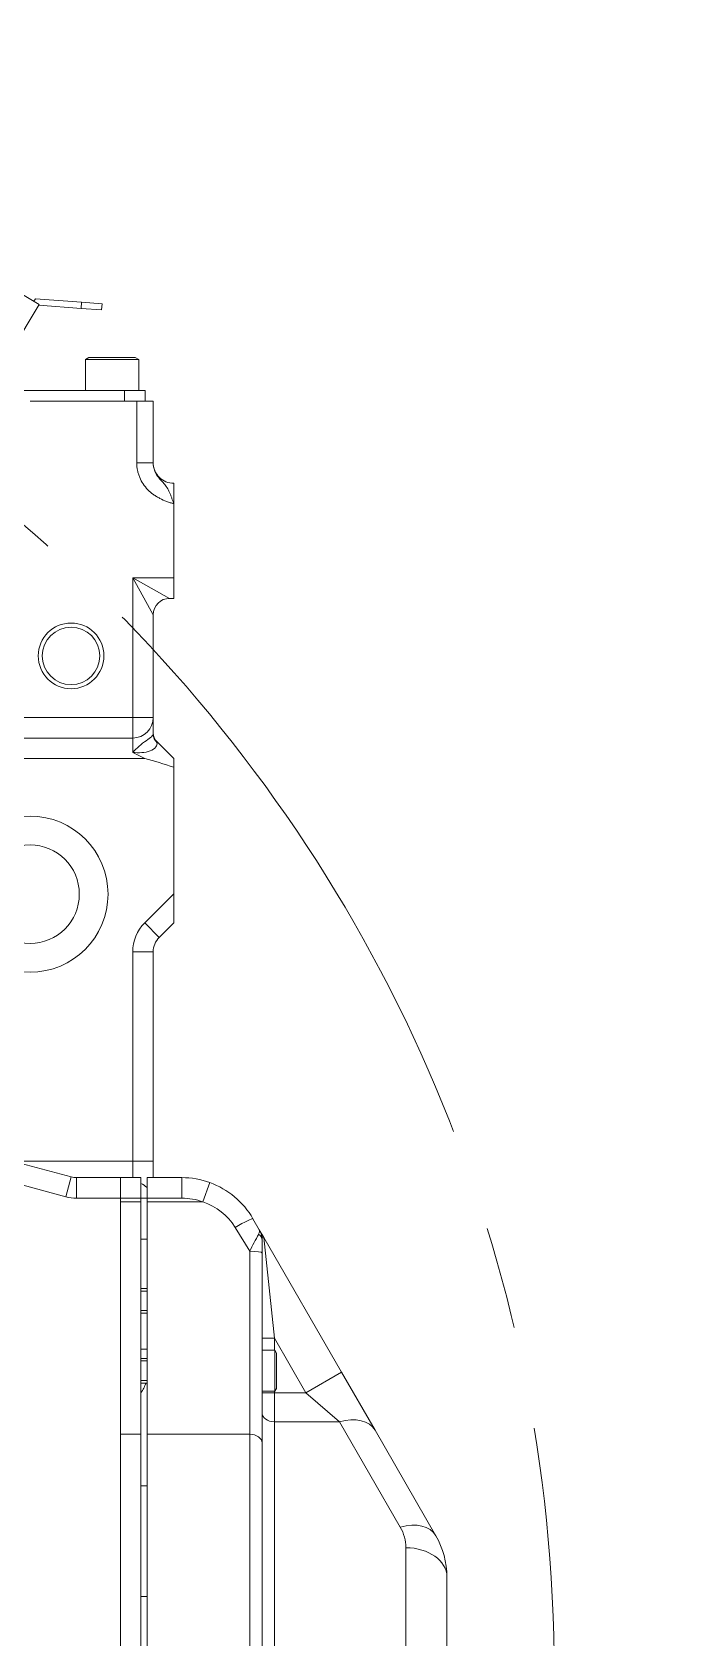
# Model space of a CAD drawing. Header units: millimetres. Extents: x 10462777 to 22643323, y 453826 to 1389191.
# Drawn here: x 11269373.4 to 11269532.4, y 586319 to 586709.9 of the extents above; entities that cross this region are included whole.
import ezdxf

# ---------------------------------------------------------------- set-up
doc = ezdxf.new("R2010")
doc.units = ezdxf.units.MM
doc.header["$LTSCALE"] = 200
doc.header["$MEASUREMENT"] = 0
doc.linetypes.add('CENTER2', pattern=[1.125, 0.75, -0.125, 0.125, -0.125])
doc.layers.add('DV1_DEFAULT', color=7, linetype='CONTINUOUS')
doc.layers.add('LAYOUT', color=8, linetype='CONTINUOUS', lineweight=25)

# ---------------------------------------------------------------- blocks, each defined once
blk = doc.blocks.new('r710ic')
at = {"layer": 'DV1_DEFAULT', "color": 7, "linetype": 'Continuous', "lineweight": 0}
for p, q in [((271981.87, 104556.64), (272007.53, 104571.45)), ((272017.53, 104574.13), (272076.72, 104574.13)), ((272069.65, 104564.13), (272010.45, 104564.13)), ((272005.45, 104562.79), (271979.8, 104547.98)), ((271967.73, 104548.47), (271981.87, 104556.64)), ((271934.92, 104529.53), (271967.73, 104548.47)), ((271967.73, 104548.47), (271972.73, 104539.81)), ((271979.8, 104547.98), (271972.73, 104539.81)), ((271979.8, 104547.98), (271979.8, 104532.13)), ((271972.73, 104539.81), (271959.42, 104532.13)), ((271972.73, 104532.13), (271972.73, 104539.81)), ((271963.06, 104532.63), (271962.37, 104532.23)), ((271963.06, 104532.63), (271971.68, 104532.63)), ((271972.37, 104532.23), (271971.68, 104532.63)), ((271930.37, 104526.9), (271933.06, 104528.46)), ((271933.06, 104528.46), (271934.92, 104529.53)), ((271934.92, 104529.53), (271959.42, 104532.13)), ((271935.56, 104529.13), (271938.73, 104529.13)), ((271938.73, 104529.13), (271984.97, 104529.13)), ((271959.42, 104532.13), (271962.37, 104532.13)), ((271959.42, 104532.13), (271959.42, 104529.13)), ((271972.37, 104532.23), (271962.37, 104532.23)), ((271962.37, 104532.23), (271962.37, 104529.13)), ((271972.37, 104529.13), (271972.37, 104532.23)), ((271972.37, 104532.13), (271972.73, 104532.13)), ((271972.73, 104532.13), (271979.8, 104532.13)), ((271972.73, 104532.13), (271972.73, 104529.13)), ((271979.8, 104532.13), (272058.38, 104532.13)), ((271984.97, 104529.13), (272069.57, 104529.13)), ((271938.28, 104526.13), (271932.48, 104522.57)), ((271982.85, 104526.13), (271938.28, 104526.13)), ((272067.45, 104526.13), (271982.85, 104526.13)), ((271982.85, 104526.13), (271982.85, 104501.13)), ((271926.28, 104514.73), (271921.58, 104516.44)), ((271926.28, 104501.13), (271926.28, 104514.73)), ((271925.37, 104509.58), (271920.37, 104509.58)), ((271920.37, 104501.13), (271920.37, 104509.58)), ((271925.37, 104509.58), (271925.37, 104501.13)), ((271751.37, 104507.63), (271756.37, 104507.63)), ((271756.37, 104507.63), (271774.37, 104507.63)), ((271774.37, 104497.63), (271774.37, 104507.63)), ((271774.37, 104507.63), (271779.37, 104507.63)), ((271774.37, 104497.63), (271779.37, 104506.63)), ((271779.37, 104507.63), (271779.37, 104506.63)), ((271814.25, 104503.51), (271818.37, 104507.63)), ((271818.37, 104507.63), (271820.49, 104507.63)), ((271851.3, 104507.63), (271820.49, 104507.63)), ((271858.37, 104500.56), (271851.3, 104507.63)), ((271851.3, 104507.63), (271858.37, 104507.63)), ((271858.37, 104507.63), (271861.9, 104504.09)), ((271731.37, 104502.63), (271746.42, 104502.63)), ((271731.37, 104498.63), (271731.37, 104502.63)), ((271746.42, 104498.63), (271746.42, 104502.63)), ((271783.37, 104502.63), (271774.37, 104497.63)), ((271783.37, 104502.63), (271808.37, 104502.63)), ((271808.37, 104502.63), (271812.46, 104502.63)), ((271808.37, 104497.63), (271808.37, 104502.63)), ((271861.9, 104504.09), (271858.37, 104500.56)), ((271865.44, 104497.63), (271865.44, 104502.63)), ((271865.44, 104502.63), (271916.37, 104502.63)), ((271916.37, 104497.63), (271916.37, 104502.63)), ((271916.37, 104502.63), (271920.37, 104502.63)), ((271925.37, 104501.13), (271920.37, 104501.13)), ((271925.37, 104501.13), (271925.37, 104499.63)), ((271925.37, 104501.13), (271926.28, 104501.13)), ((271982.85, 104501.13), (271926.28, 104501.13)), ((271935.37, 104499.63), (271935.37, 104501.13)), ((271947.37, 104501.13), (271947.37, 104499.63)), ((271947.98, 104499.63), (271947.98, 104501.13)), ((271952.75, 104499.63), (271952.75, 104501.13)), ((271953.37, 104499.63), (271953.37, 104501.13)), ((271962.15, 104499.63), (271962.15, 104501.13)), ((271964.37, 104501.13), (271964.37, 104499.63)), ((271964.98, 104499.63), (271964.98, 104501.13)), ((271969.75, 104499.63), (271969.75, 104501.13)), ((271970.37, 104499.63), (271970.37, 104501.13)), ((271982.85, 104501.13), (272103.33, 104501.13)), ((271995.37, 104499.63), (271995.37, 104501.13)), ((272022.37, 104499.63), (272022.37, 104501.13)), ((271721.27, 104499.13), (271720.77, 104498.26)), ((271720.77, 104486.99), (271720.77, 104498.26)), ((271721.27, 104499.13), (271721.27, 104486.13)), ((271728.77, 104499.13), (271721.27, 104499.13)), ((271728.77, 104500.63), (271731.37, 104500.63)), ((271728.77, 104495.63), (271728.77, 104500.63)), ((271731.37, 104498.63), (271731.37, 104472.7)), ((271746.42, 104498.63), (271731.37, 104498.63)), ((271808.37, 104497.63), (271774.37, 104497.63)), ((271813.37, 104497.63), (271808.37, 104497.63)), ((271808.37, 104439.63), (271808.37, 104497.63)), ((271816.9, 104497.63), (271813.37, 104497.63)), ((271813.37, 104497.63), (271813.37, 104439.63)), ((271818.37, 104500.56), (271816.9, 104497.63)), ((271818.37, 104500.56), (271818.37, 104439.63)), ((271916.37, 104497.63), (271865.44, 104497.63)), ((271916.37, 104497.63), (271920.37, 104497.63)), ((271916.37, 104468.7), (271916.37, 104497.63)), ((271920.37, 104494.63), (271920.37, 104499.63)), ((271920.37, 104499.63), (271925.37, 104499.63)), ((271925.37, 104499.63), (271925.37, 104494.63)), ((271925.37, 104499.63), (271926.28, 104499.63)), ((271926.28, 104494.63), (271926.28, 104499.63)), ((271926.28, 104499.63), (271982.85, 104499.63)), ((271982.85, 104499.63), (271982.85, 104494.63)), ((272103.33, 104499.63), (271982.85, 104499.63)), ((271728.77, 104469.8), (271728.77, 104495.63)), ((271731.37, 104495.63), (271728.77, 104495.63)), ((271920.37, 104483.95), (271920.37, 104494.63)), ((271920.37, 104494.63), (271925.37, 104494.63)), ((271925.37, 104494.63), (271920.37, 104494.63)), ((271925.37, 104494.63), (271926.28, 104494.63)), ((271925.37, 104494.63), (271925.37, 104483.95)), ((271925.37, 104494.63), (271926.28, 104494.63)), ((271982.85, 104494.63), (271926.28, 104494.63)), ((271982.85, 104494.63), (272103.33, 104494.63)), ((271707.29, 104485.17), (271707.67, 104490.16)), ((271707.67, 104490.16), (271709.16, 104490.04)), ((271709.16, 104490.04), (271708.79, 104485.06)), ((271720.77, 104486.99), (271721.27, 104486.13)), ((271721.27, 104486.13), (271728.77, 104486.13)), ((271706.44, 104473.95), (271707.29, 104485.17)), ((271708.79, 104485.06), (271707.29, 104485.17)), ((271708.79, 104485.06), (271708.01, 104474.76)), ((271916.93, 104470.44), (271920.2, 104482.65)), ((271925.03, 104481.36), (271920.2, 104482.65)), ((271925.37, 104483.95), (271920.37, 104483.95)), ((271925.03, 104481.36), (271921.76, 104469.15)), ((271707.82, 104474.87), (271702.86, 104466.6)), ((271707.05, 104473.58), (271706.44, 104473.95)), ((271707.82, 104474.87), (271718.97, 104468.18))]:
    blk.add_line(p, q, dxfattribs=at)
at = {"layer": 'DV1_DEFAULT', "color": 3, "linetype": 'CENTER2', "lineweight": 0}
blk.add_circle((272041.37, 104232.63), 367.64, dxfattribs=at)
at = {"layer": 'DV1_DEFAULT', "color": 7, "linetype": 'Continuous', "lineweight": 0}
for centre, radius in [((271793.37, 104482.63), 8), ((271793.37, 104482.63), 7), ((271851.37, 104472.63), 19), ((271851.37, 104472.63), 12)]:
    blk.add_circle(centre, radius, dxfattribs=at)
for centre, radius, start, end in [((272017.53, 104554.13), 20, 90, 120), ((272010.45, 104554.13), 10, 90, 120), ((271935.57, 104524.12), 5.01, 90.0379, 119.9621), ((271940.37, 104509.58), 20, 120, 159.9444), ((271975.08, 104601.49), 83.86, 240.7721, 243.9719), ((271940.29, 104510.02), 14.79, 121.9035, 161.4424), ((271940.37, 104509.58), 20, 159.9444, 180), ((271940.37, 104509.58), 15, 159.9444, 180), ((271746.37, 104507.63), 5, 270, 0), ((271783.37, 104506.63), 4, 180, 270), ((271894.78, 104481.44), 78.77, 160.5811, 165.9541), ((271808.37, 104497.63), 5, 0, 90), ((271812.13, 104505.63), 3, 270, 315), ((271865.44, 104507.63), 5, 225, 270), ((271926.37, 104497.63), 5, 135.573, 156.4218), ((271865.44, 104507.63), 10, 225, 270), ((271915.37, 104483.95), 5, 345, 0), ((271915.37, 104483.95), 10, 345, 0)]:
    blk.add_arc(centre, radius, start, end, dxfattribs=at)
for centre, major_axis, ratio, start_param, end_param in [((272012.53, 104562.79), (-5, 8.66), 0.654654, 0, 1.209429), ((272017.53, 104564.13), (0, 10), 0.707107, 0, 1.570796), ((271986.87, 104547.98), (-5, 8.66), 0.654654, 0, 1.209429), ((271935.56, 104526.13), (0, 3), 0.693222, 0, 0.761413), ((271938.73, 104526.13), (0, 3), 0.150008, 0, 1.570796), ((271977.68, 104532.13), (0, 3), 0.707107, 3.141593, 4.712389), ((271984.97, 104526.13), (0, 3), 0.707107, 0, 1.570796), ((271932.87, 104522.57), (2.5, -4.33), 0.067197, 3.141593, 4.673612), ((271812.46, 104505.63), (0, 3), 0.942949, 3.141593, 3.948214), ((271962.15, 104487.63), (-17.68, 0), 0.848528, 4.068888, 4.229196)]:
    blk.add_ellipse(centre, major_axis=major_axis, ratio=ratio, start_param=start_param, end_param=end_param, dxfattribs=at)
blk.add_open_spline([(271934.13, 104528.3), (271933.69, 104528.56), (271933.32, 104528.61), (271933.06, 104528.46)], degree=3, dxfattribs=at)
for points, knots in [([(271934.92, 104529.53), (271934.9, 104529.52), (271934.88, 104529.5), (271934.85, 104529.48), (271934.83, 104529.47), (271934.8, 104529.43), (271934.78, 104529.4), (271934.77, 104529.33), (271934.8, 104529.28), (271934.97, 104529.17), (271935.22, 104529.13), (271935.56, 104529.13)], [0, 0, 0, 0, 0.0625, 0.0625, 0.125, 0.125, 0.25, 0.25, 0.5, 0.5, 1, 1, 1, 1]), ([(271746.42, 104502.63), (271746.93, 104502.63), (271747.43, 104502.7), (271748.15, 104502.92), (271748.39, 104503.01), (271748.85, 104503.22), (271749.07, 104503.34), (271749.7, 104503.72), (271750.09, 104504.03), (271750.79, 104504.64), (271751.11, 104504.95), (271751.76, 104505.51), (271752.09, 104505.77), (271752.8, 104506.22), (271753.18, 104506.42), (271753.81, 104506.7), (271754.03, 104506.79), (271754.48, 104506.97), (271754.71, 104507.06), (271755.17, 104507.22), (271755.4, 104507.3), (271755.76, 104507.43), (271755.88, 104507.47), (271756.12, 104507.55), (271756.25, 104507.59), (271756.37, 104507.63)], [0, 0, 0, 0, 0.125, 0.125, 0.1875, 0.1875, 0.25, 0.25, 0.375, 0.375, 0.5, 0.5, 0.625, 0.625, 0.75, 0.75, 0.8125, 0.8125, 0.875, 0.875, 0.9375, 0.9375, 0.96875, 0.96875, 1, 1, 1, 1]), ([(271756.37, 104507.63), (271756.32, 104507.49), (271756.27, 104507.34), (271756.18, 104507.05), (271756.13, 104506.91), (271755.98, 104506.48), (271755.88, 104506.2), (271755.56, 104505.35), (271755.32, 104504.79), (271754.91, 104503.98), (271754.76, 104503.71), (271754.45, 104503.19), (271754.28, 104502.94), (271753.75, 104502.2), (271753.36, 104501.75), (271752.51, 104500.9), (271752.03, 104500.52), (271751.03, 104499.85), (271750.5, 104499.57), (271749.66, 104499.22), (271749.38, 104499.12), (271748.8, 104498.94), (271748.51, 104498.87), (271747.62, 104498.69), (271747.03, 104498.63), (271746.42, 104498.63)], [0, 0, 0, 0, 0.03125, 0.03125, 0.0625, 0.0625, 0.125, 0.125, 0.25, 0.25, 0.3125, 0.3125, 0.375, 0.375, 0.5, 0.5, 0.625, 0.625, 0.75, 0.75, 0.8125, 0.8125, 0.875, 0.875, 1, 1, 1, 1]), ([(271816.9, 104497.63), (271816.37, 104498.12), (271815.84, 104498.62), (271814.87, 104499.73), (271814.42, 104500.36), (271813.64, 104501.48), (271813.31, 104501.93), (271812.79, 104502.49), (271812.59, 104502.63), (271812.46, 104502.63)], [0, 0, 0, 0, 0.25, 0.25, 0.5, 0.5, 0.75, 0.75, 1, 1, 1, 1]), ([(271814.25, 104503.51), (271814.24, 104503.5), (271814.26, 104503.51), (271814.35, 104503.52), (271814.41, 104503.53), (271814.5, 104503.55)], [0, 0, 0, 0, 0.5, 0.5, 1, 1, 1, 1]), ([(271814.5, 104503.55), (271814.81, 104503.62), (271815.17, 104503.54), (271815.9, 104502.99), (271816.27, 104502.51), (271816.76, 104501.27), (271816.88, 104500.55), (271816.97, 104499.1), (271816.94, 104498.36), (271816.9, 104497.63)], [0, 0, 0, 0, 0.25, 0.25, 0.5, 0.5, 0.75, 0.75, 1, 1, 1, 1])]:
    blk.add_open_spline(points, degree=3, knots=knots, dxfattribs=at)
at = {"layer": 'LAYOUT', "color": 3}
blk.add_circle((272041.37, 104232.63), 2050.12, dxfattribs=at)

msp = doc.modelspace()

# ---------------------------------------------------------------- block references
at = {"layer": 'LAYOUT', "color": 2, "rotation": 270}
msp.add_blockref('r710ic', (11164900.28186, 858351.4113, 0), dxfattribs=at)

doc.saveas('drawing.dxf')
